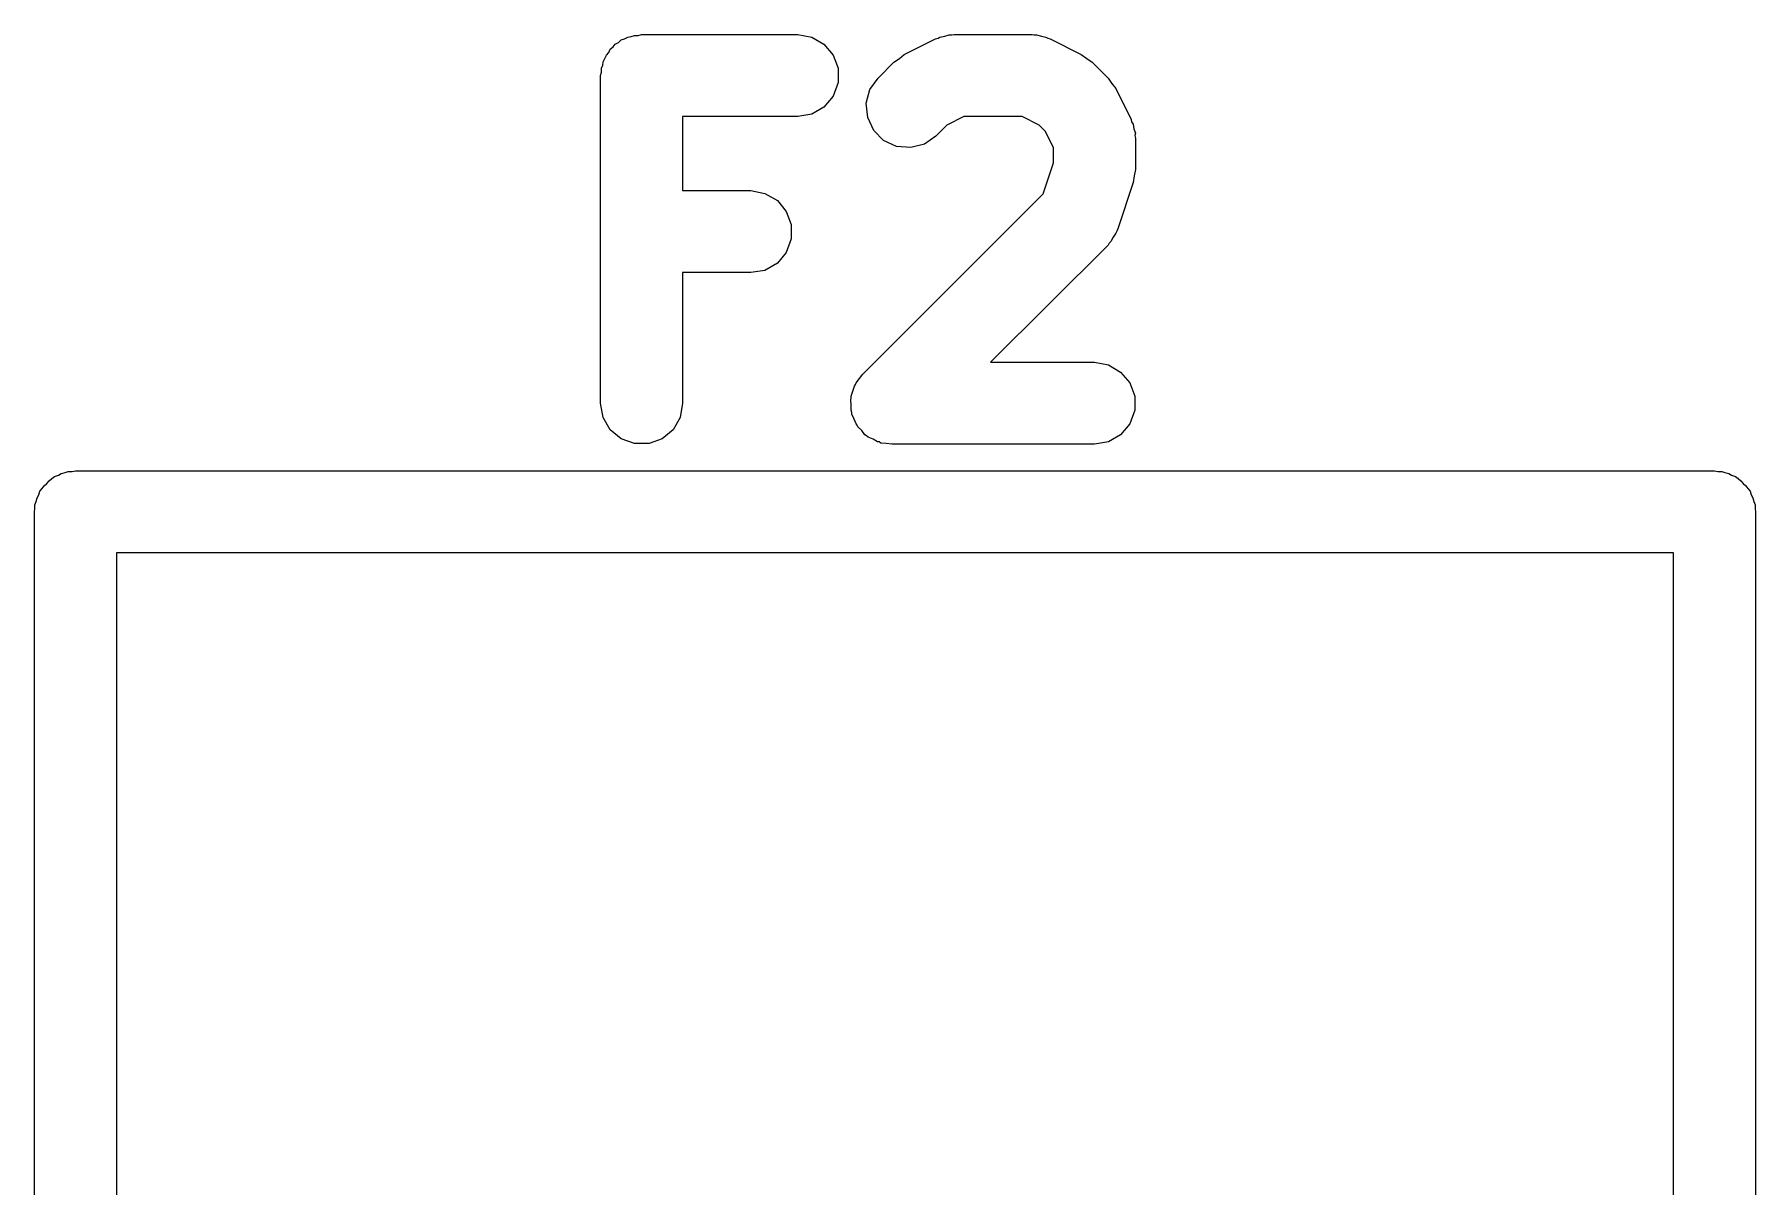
# Model space of a CAD drawing. Extents: x 103.2 to 159.1, y -150.7 to -109.
# Drawn here: x 121.325 to 124.475, y -130.635 to -128.526 of the extents above; entities that cross this region are included whole.
import ezdxf

# ---------------------------------------------------------------- set-up
doc = ezdxf.new("R2010")
doc.units = 0
doc.header["$MEASUREMENT"] = 0
doc.layers.add('BLACK', color=7, linetype='CONTINUOUS')

msp = doc.modelspace()

# ---------------------------------------------------------------- linework, layer by layer
at = {"layer": 'Black'}
for p, q in [((122.379, -128.553), (122.384, -128.549)), ((122.384, -128.549), (122.388, -128.544)), ((122.388, -128.544), (122.394, -128.541)), ((122.394, -128.541), (122.399, -128.536)), ((122.399, -128.536), (122.405, -128.534)), ((122.405, -128.534), (122.411, -128.531)), ((122.411, -128.531), (122.417, -128.53)), ((122.417, -128.53), (122.423, -128.528)), ((122.423, -128.528), (122.43, -128.528)), ((122.43, -128.528), (122.436, -128.526)), ((122.436, -128.526), (122.722, -128.526)), ((122.722, -128.526), (122.748, -128.531)), ((122.748, -128.531), (122.77, -128.544)), ((122.77, -128.544), (122.787, -128.564)), ((122.917, -128.563), (122.974, -128.534)), ((122.974, -128.534), (122.979, -128.533)), ((122.979, -128.533), (122.982, -128.531)), ((122.982, -128.531), (122.991, -128.529)), ((122.991, -128.529), (122.999, -128.527)), ((122.999, -128.527), (123.004, -128.527)), ((123.004, -128.527), (123.008, -128.526)), ((123.008, -128.526), (123.151, -128.526)), ((123.151, -128.526), (123.155, -128.527)), ((123.155, -128.527), (123.159, -128.527)), ((123.159, -128.527), (123.168, -128.529)), ((123.168, -128.529), (123.176, -128.531)), ((123.176, -128.531), (123.18, -128.533)), ((123.18, -128.533), (123.184, -128.534)), ((123.184, -128.534), (123.241, -128.563)), ((122.363, -128.588), (122.365, -128.582)), ((122.365, -128.582), (122.366, -128.576)), ((122.366, -128.576), (122.369, -128.57)), ((122.369, -128.57), (122.372, -128.564)), ((122.372, -128.564), (122.376, -128.559)), ((122.376, -128.559), (122.379, -128.553)), ((122.787, -128.564), (122.796, -128.588)), ((122.869, -128.606), (122.898, -128.577)), ((122.898, -128.577), (122.908, -128.57)), ((122.908, -128.57), (122.917, -128.563)), ((123.241, -128.563), (123.251, -128.57)), ((123.251, -128.57), (123.261, -128.577)), ((123.261, -128.577), (123.29, -128.606)), ((122.361, -128.601), (122.363, -128.595)), ((122.361, -129.201), (122.361, -128.601)), ((122.363, -128.595), (122.363, -128.588)), ((122.796, -128.614), (122.787, -128.639)), ((122.796, -128.588), (122.796, -128.614)), ((122.854, -128.627), (122.869, -128.606)), ((123.29, -128.606), (123.296, -128.615)), ((122.787, -128.639), (122.77, -128.659)), ((122.847, -128.652), (122.854, -128.627)), ((123.296, -128.615), (123.304, -128.625)), ((123.304, -128.625), (123.332, -128.682)), ((122.722, -128.676), (122.511, -128.676)), ((122.511, -128.676), (122.511, -128.812)), ((122.748, -128.672), (122.722, -128.676)), ((122.77, -128.659), (122.748, -128.672)), ((122.85, -128.678), (122.847, -128.652)), ((123.026, -128.676), (122.995, -128.692)), ((123.133, -128.676), (123.026, -128.676)), ((123.164, -128.692), (123.133, -128.676)), ((122.861, -128.702), (122.85, -128.678)), ((122.879, -128.72), (122.861, -128.702)), ((122.995, -128.692), (122.975, -128.712)), ((123.175, -128.703), (123.164, -128.692)), ((123.19, -128.733), (123.175, -128.703)), ((123.332, -128.682), (123.333, -128.686)), ((123.333, -128.686), (123.336, -128.69)), ((123.336, -128.69), (123.337, -128.699)), ((123.337, -128.699), (123.34, -128.707)), ((123.34, -128.707), (123.339, -128.711)), ((122.903, -128.731), (122.879, -128.72)), ((122.929, -128.733), (122.903, -128.731)), ((122.954, -128.727), (122.929, -128.733)), ((122.975, -128.712), (122.954, -128.727)), ((123.19, -128.761), (123.19, -128.733)), ((123.339, -128.711), (123.34, -128.716)), ((123.34, -128.716), (123.34, -128.773)), ((123.171, -128.818), (123.19, -128.761)), ((123.336, -128.797), (123.308, -128.882)), ((123.338, -128.785), (123.336, -128.797)), ((123.34, -128.773), (123.338, -128.785)), ((122.511, -128.812), (122.636, -128.812)), ((122.636, -128.812), (122.662, -128.817)), ((122.662, -128.817), (122.685, -128.83)), ((122.685, -128.83), (122.701, -128.85)), ((122.841, -129.148), (123.171, -128.818)), ((122.701, -128.85), (122.71, -128.874)), ((122.71, -128.874), (122.71, -128.9)), ((123.299, -128.897), (123.295, -128.905)), ((123.304, -128.89), (123.299, -128.897)), ((123.306, -128.886), (123.304, -128.89)), ((123.308, -128.882), (123.306, -128.886)), ((122.701, -128.925), (122.685, -128.945)), ((122.71, -128.9), (122.701, -128.925)), ((123.29, -128.912), (123.075, -129.126)), ((123.292, -128.908), (123.29, -128.912)), ((123.295, -128.905), (123.292, -128.908)), ((122.662, -128.958), (122.636, -128.962)), ((122.685, -128.945), (122.662, -128.958)), ((122.636, -128.962), (122.511, -128.962)), ((122.511, -128.962), (122.511, -129.201)), ((122.835, -129.156), (122.841, -129.148)), ((123.075, -129.126), (123.265, -129.126)), ((123.265, -129.126), (123.291, -129.131)), ((123.291, -129.131), (123.313, -129.144)), ((123.313, -129.144), (123.33, -129.164)), ((122.82, -129.188), (122.823, -129.179)), ((122.823, -129.179), (122.826, -129.17)), ((122.826, -129.17), (122.828, -129.167)), ((122.828, -129.167), (122.829, -129.164)), ((122.829, -129.164), (122.835, -129.156)), ((123.33, -129.164), (123.339, -129.188)), ((122.366, -129.227), (122.361, -129.201)), ((122.511, -129.201), (122.507, -129.227)), ((122.819, -129.195), (122.82, -129.192)), ((122.82, -129.205), (122.819, -129.195)), ((122.82, -129.192), (122.82, -129.188)), ((122.82, -129.214), (122.82, -129.205)), ((123.339, -129.188), (123.339, -129.214)), ((122.379, -129.25), (122.366, -129.227)), ((122.507, -129.227), (122.494, -129.25)), ((122.821, -129.218), (122.82, -129.214)), ((122.821, -129.221), (122.821, -129.218)), ((122.825, -129.23), (122.821, -129.221)), ((122.829, -129.239), (122.825, -129.23)), ((122.831, -129.241), (122.829, -129.239)), ((122.832, -129.244), (122.831, -129.241)), ((122.839, -129.251), (122.832, -129.244)), ((123.33, -129.239), (123.313, -129.259)), ((123.339, -129.214), (123.33, -129.239)), ((122.399, -129.266), (122.379, -129.25)), ((122.423, -129.275), (122.399, -129.266)), ((122.45, -129.275), (122.423, -129.275)), ((122.474, -129.266), (122.45, -129.275)), ((122.494, -129.25), (122.474, -129.266)), ((122.845, -129.259), (122.839, -129.251)), ((122.848, -129.261), (122.845, -129.259)), ((122.851, -129.263), (122.848, -129.261)), ((122.86, -129.267), (122.851, -129.263)), ((122.868, -129.272), (122.86, -129.267)), ((122.871, -129.272), (122.868, -129.272)), ((122.874, -129.274), (122.871, -129.272)), ((122.884, -129.275), (122.874, -129.274)), ((122.894, -129.276), (122.884, -129.275)), ((123.291, -129.272), (123.265, -129.276)), ((123.313, -129.259), (123.291, -129.272)), ((123.265, -129.276), (122.894, -129.276)), ((121.357, -129.339), (121.362, -129.335)), ((121.362, -129.335), (121.369, -129.333)), ((121.369, -129.333), (121.374, -129.33)), ((121.374, -129.33), (121.381, -129.328)), ((121.381, -129.328), (121.387, -129.326)), ((121.387, -129.326), (121.394, -129.326)), ((121.394, -129.326), (121.4, -129.325)), ((121.4, -129.325), (124.4, -129.325)), ((124.4, -129.325), (124.406, -129.326)), ((124.406, -129.326), (124.413, -129.326)), ((124.413, -129.326), (124.419, -129.328)), ((124.419, -129.328), (124.426, -129.33)), ((124.426, -129.33), (124.431, -129.333)), ((124.431, -129.333), (124.438, -129.335)), ((124.438, -129.335), (124.443, -129.339)), ((121.33, -129.374), (121.333, -129.369)), ((121.333, -129.369), (121.335, -129.362)), ((121.335, -129.362), (121.339, -129.357)), ((121.339, -129.357), (121.343, -129.352)), ((121.343, -129.352), (121.348, -129.348)), ((121.348, -129.348), (121.352, -129.343)), ((121.352, -129.343), (121.357, -129.339)), ((124.443, -129.339), (124.448, -129.343)), ((124.448, -129.343), (124.452, -129.348)), ((124.452, -129.348), (124.457, -129.352)), ((124.457, -129.352), (124.461, -129.357)), ((124.461, -129.357), (124.465, -129.362)), ((124.465, -129.362), (124.467, -129.369)), ((124.467, -129.369), (124.47, -129.374)), ((121.325, -129.4), (121.326, -129.394)), ((121.325, -131), (121.325, -129.4)), ((121.326, -129.387), (121.328, -129.381)), ((121.326, -129.394), (121.326, -129.387)), ((121.328, -129.381), (121.33, -129.374)), ((124.47, -129.374), (124.472, -129.381)), ((124.472, -129.381), (124.474, -129.387)), ((124.474, -129.387), (124.474, -129.394)), ((124.474, -129.394), (124.475, -129.4)), ((124.475, -129.4), (124.475, -131)), ((124.325, -129.475), (121.475, -129.475)), ((121.475, -129.475), (121.475, -130.925)), ((124.325, -130.925), (124.325, -129.475))]:
    msp.add_line(p, q, dxfattribs=at)

doc.saveas('drawing.dxf')
